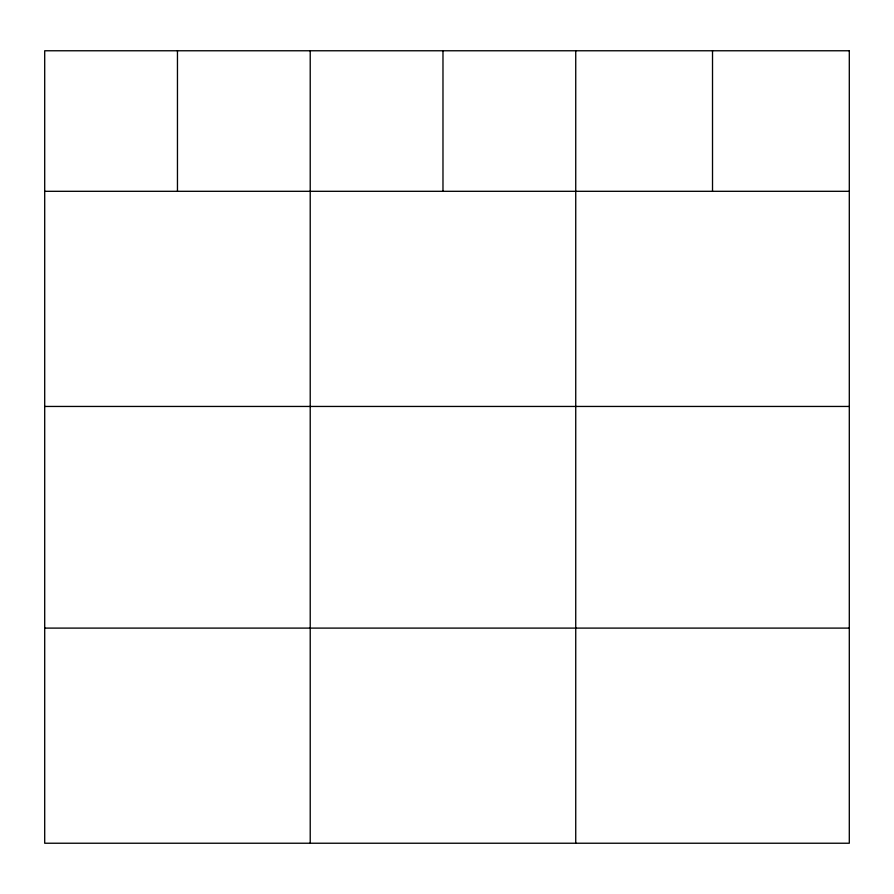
<?xml version="1.0" encoding="UTF-8"?>
<svg xmlns="http://www.w3.org/2000/svg" width="894" height="894" viewBox="0 0 894 894"><rect width="100%" height="100%" fill="white"/><g stroke="black" fill="none" stroke-linecap="round" stroke-linejoin="round"><path stroke-width="1.34" d="M44.7 191.305L849.3 191.305M44.7 406.446L849.3 406.446M44.7 628.102L849.3 628.102M712.518 50.768L712.518 191.305M575.736 50.768L575.736 843.232M442.977 50.768L442.977 191.305M310.218 50.768L310.218 843.232M177.459 50.768L177.459 191.305M849.3 50.768L44.7 50.768L44.7 843.232L849.3 843.232L849.3 50.768"/></g></svg>
